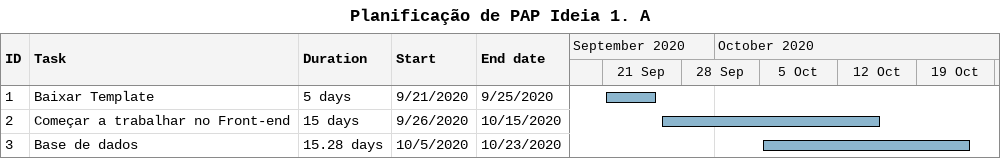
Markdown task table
Planificação de PAP Ideia 1. A

| ID | Task | Duration | Start | Finish |
|---|---|---|---|---|
| 1 | Baixar Template | 5d | 2020-09-21 | 2020-09-25 |
| 2 | Começar a trabalhar no Front-end | 15d | 2020-09-26 | 2020-10-15 |
| 3 | Base de dados | 15.28d | 2020-10-05 | 2020-10-23 |
